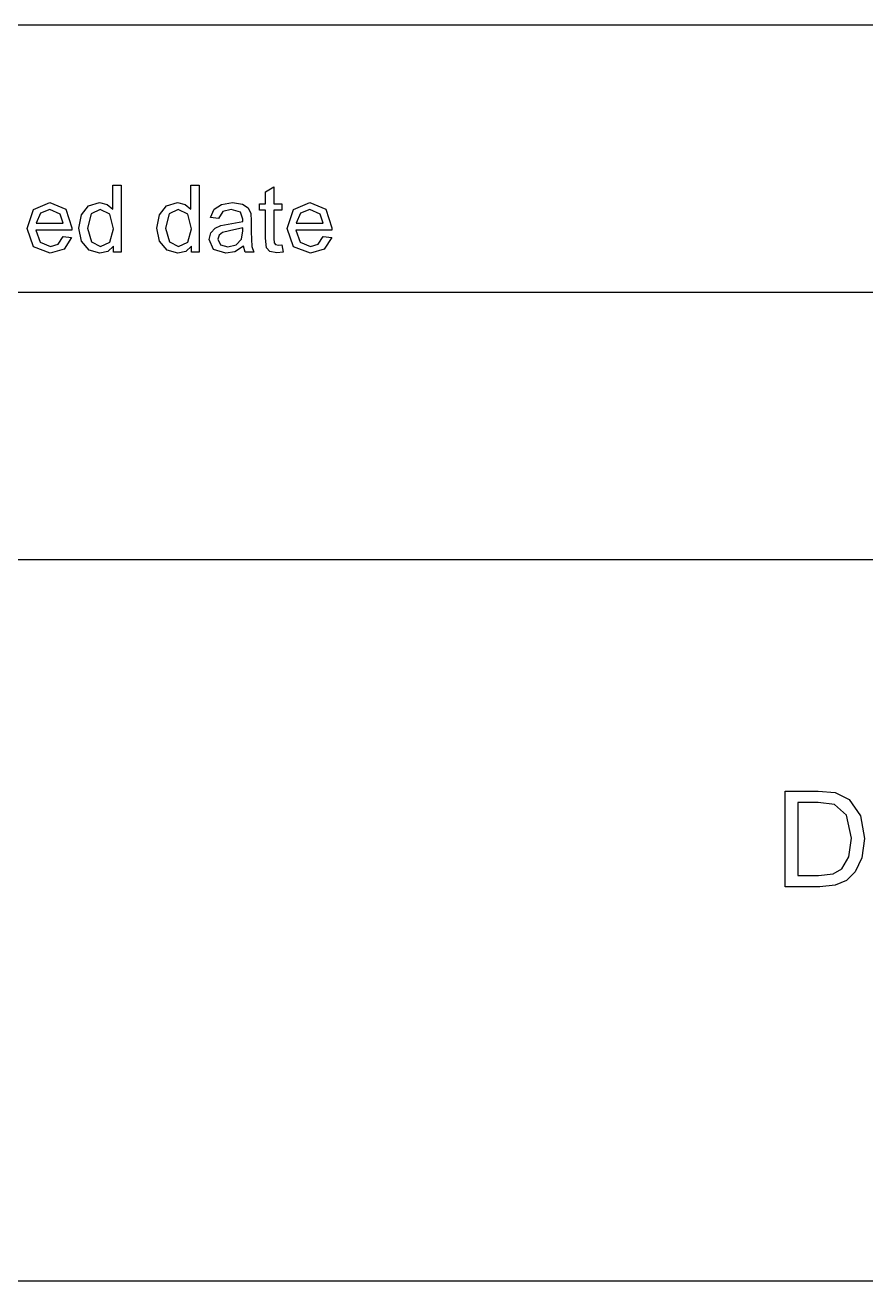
# Model space of a CAD drawing. Extents: x -180 to 1008, y 54 to 897.
# Drawn here: x -92.51 to -61.06, y 303 to 350 of the extents above; entities that cross this region are included whole.
import ezdxf

# ---------------------------------------------------------------- set-up
doc = ezdxf.new("R2010")
doc.units = 0

msp = doc.modelspace()

# ---------------------------------------------------------------- linework, layer by layer
at = {"layer": 'Layer 1'}
for p, q in [((0, 350.000286), (-179.999784, 350.000286)), ((-89.230506, 343.106727), (-89.230506, 344.005629)), ((-89.230506, 344.005629), (-88.924605, 344.005629)), ((-88.924605, 344.005629), (-88.924605, 341.500327)), ((-86.311642, 343.106727), (-86.311642, 344.005629)), ((-86.311642, 344.005629), (-86.005742, 344.005629)), ((-86.005742, 344.005629), (-86.005742, 341.500327)), ((-83.519241, 343.764668), (-83.213341, 343.949233)), ((-83.519241, 343.315218), (-83.519241, 343.764668)), ((-83.213341, 343.949233), (-83.213341, 343.315218)), ((-92.436474, 342.392392), (-92.20064, 343.103308)), ((-92.20064, 343.103308), (-91.58884, 343.356231)), ((-91.585421, 343.103308), (-91.94259, 342.961468)), ((-91.58884, 343.356231), (-90.994129, 343.108436)), ((-91.204329, 342.92558), (-91.585421, 343.103308)), ((-90.994129, 343.108436), (-90.763423, 342.411191)), ((-90.407963, 342.898238), (-90.136242, 343.238314)), ((-90.136242, 343.238314), (-89.731224, 343.356231)), ((-89.702172, 343.101599), (-90.04567, 342.934123)), ((-89.731224, 343.356231), (-89.438997, 343.286164)), ((-89.348422, 342.927289), (-89.702172, 343.101599)), ((-89.438997, 343.286164), (-89.230506, 343.106727)), ((-87.4891, 342.898238), (-87.217378, 343.238314)), ((-87.217378, 343.238314), (-86.81236, 343.356231)), ((-86.783309, 343.101599), (-87.126804, 342.934123)), ((-86.81236, 343.356231), (-86.520131, 343.286164)), ((-86.429559, 342.927289), (-86.783309, 343.101599)), ((-86.520131, 343.286164), (-86.311642, 343.106727)), ((-85.573503, 342.79741), (-85.438497, 343.108436)), ((-85.438497, 343.108436), (-85.166775, 343.291292)), ((-85.166775, 343.291292), (-84.75492, 343.356231)), ((-84.799354, 343.101599), (-85.120635, 343.024698)), ((-84.44902, 342.997356), (-84.799354, 343.101599)), ((-84.75492, 343.356231), (-84.377246, 343.301547)), ((-84.377246, 343.301547), (-84.163627, 343.163122)), ((-84.163627, 343.163122), (-84.067928, 342.954631)), ((-83.744822, 343.075966), (-83.744822, 343.315218)), ((-83.744822, 343.315218), (-83.519241, 343.315218)), ((-83.213341, 343.315218), (-82.904024, 343.315218)), ((-82.904024, 343.315218), (-82.904024, 343.075966)), ((-82.705786, 342.392392), (-82.469952, 343.103308)), ((-82.469952, 343.103308), (-81.858154, 343.356231)), ((-81.854736, 343.103308), (-82.211904, 342.961468)), ((-81.858154, 343.356231), (-81.263443, 343.108436)), ((-81.473641, 342.92558), (-81.854736, 343.103308)), ((-81.263443, 343.108436), (-81.032737, 342.411191)), ((-91.94259, 342.961468), (-92.101522, 342.582082)), ((-91.088122, 342.582082), (-91.204329, 342.92558)), ((-90.498538, 342.406063), (-90.407963, 342.898238)), ((-90.04567, 342.934123), (-90.182383, 342.406063)), ((-89.204873, 342.380428), (-89.348422, 342.927289)), ((-87.579672, 342.406063), (-87.4891, 342.898238)), ((-87.126804, 342.934123), (-87.263519, 342.406063)), ((-86.286006, 342.380428), (-86.429559, 342.927289)), ((-85.27273, 342.756395), (-85.573503, 342.79741)), ((-85.120635, 343.024698), (-85.27273, 342.756395)), ((-84.912022, 342.546194), (-84.363454, 342.652149)), ((-84.361866, 342.732469), (-84.44902, 342.997356)), ((-84.363454, 342.652149), (-84.361866, 342.732469)), ((-84.067928, 342.954631), (-84.052555, 342.670948)), ((-84.052555, 342.670948), (-84.052555, 342.260802)), ((-83.519241, 343.075966), (-83.744822, 343.075966)), ((-83.519241, 342.031805), (-83.519241, 343.075966)), ((-82.904024, 343.075966), (-83.213341, 343.075966)), ((-83.213341, 343.075966), (-83.213341, 342.014716)), ((-82.211904, 342.961468), (-82.370834, 342.582082)), ((-81.357434, 342.582082), (-81.473641, 342.92558)), ((-92.204056, 341.703691), (-92.436474, 342.392392)), ((-90.76501, 342.329159), (-92.11849, 342.329159)), ((-92.11849, 342.329159), (-91.949305, 341.871166)), ((-92.101522, 342.582082), (-91.088122, 342.582082)), ((-92.101522, 342.582082), (-92.101522, 342.582082)), ((-90.763423, 342.411191), (-90.76501, 342.329159)), ((-90.39942, 341.912179), (-90.498538, 342.406063)), ((-90.182383, 342.406063), (-90.035415, 341.884837)), ((-90.182383, 342.406063), (-90.182383, 342.406063)), ((-89.346713, 341.876291), (-89.204873, 342.380428)), ((-87.480554, 341.912179), (-87.579672, 342.406063)), ((-87.263519, 342.406063), (-87.116551, 341.884837)), ((-87.263519, 342.406063), (-87.263519, 342.406063)), ((-86.427849, 341.876291), (-86.286006, 342.380428)), ((-85.626356, 341.978828), (-85.566544, 342.221498)), ((-85.566544, 342.221498), (-85.407612, 342.399226)), ((-85.407612, 342.399226), (-85.185452, 342.500054)), ((-85.134187, 342.23346), (-85.255522, 342.132632)), ((-85.185452, 342.500054), (-84.912022, 342.546194)), ((-84.865884, 342.294981), (-85.134187, 342.23346)), ((-84.363456, 342.411191), (-84.865884, 342.294981)), ((-84.413015, 341.99079), (-84.363456, 342.298399)), ((-84.363456, 342.298399), (-84.363456, 342.411191)), ((-84.052555, 342.260802), (-84.03377, 341.717362)), ((-82.473371, 341.703691), (-82.705786, 342.392392)), ((-81.034325, 342.329159), (-82.387802, 342.329159)), ((-82.387802, 342.329159), (-82.218617, 341.871166)), ((-82.370834, 342.582082), (-81.357434, 342.582082)), ((-82.370834, 342.582082), (-82.370834, 342.582082)), ((-81.032737, 342.411191), (-81.034325, 342.329159)), ((-91.57175, 341.459311), (-92.204056, 341.703691)), ((-91.949305, 341.871166), (-91.569919, 341.712234)), ((-91.569919, 341.712234), (-91.281109, 341.801099)), ((-91.281109, 341.801099), (-91.091418, 342.084783)), ((-91.09154, 342.084783), (-90.773675, 342.045476)), ((-91.091418, 342.084783), (-91.09154, 342.084783)), ((-90.773675, 342.045476), (-91.052234, 341.613116)), ((-90.117443, 341.578937), (-90.39942, 341.912179)), ((-90.035415, 341.884837), (-89.688501, 341.712234)), ((-89.688501, 341.712234), (-89.346713, 341.876291)), ((-89.209998, 341.729323), (-89.423188, 341.526814)), ((-89.209998, 341.500327), (-89.209998, 341.729323)), ((-87.19858, 341.578937), (-87.480554, 341.912179)), ((-87.116551, 341.884837), (-86.769635, 341.712234)), ((-86.769635, 341.712234), (-86.427849, 341.876291)), ((-86.291134, 341.729323), (-86.504324, 341.526814)), ((-86.291134, 341.500327), (-86.291134, 341.729323)), ((-85.465717, 341.60457), (-85.626356, 341.978828)), ((-85.255522, 342.132632), (-85.298244, 341.987374)), ((-85.298244, 341.987374), (-85.20596, 341.782301)), ((-85.20596, 341.782301), (-84.932532, 341.700272)), ((-84.932532, 341.700272), (-84.616379, 341.777173)), ((-84.337818, 341.724196), (-84.667642, 341.519125)), ((-84.616379, 341.777173), (-84.413015, 341.99079)), ((-84.27644, 341.500327), (-84.337961, 341.724196)), ((-84.337961, 341.724196), (-84.337818, 341.724196)), ((-84.03377, 341.717362), (-83.95516, 341.500327)), ((-83.481644, 341.667802), (-83.519241, 342.031805)), ((-83.213341, 342.014716), (-83.197968, 341.845531)), ((-83.197968, 341.845531), (-83.144991, 341.785719)), ((-83.144991, 341.785719), (-83.039036, 341.763494)), ((-83.039036, 341.763494), (-82.904032, 341.775453)), ((-82.904032, 341.775453), (-82.904024, 341.775464)), ((-82.904024, 341.775464), (-82.85959, 341.503742)), ((-81.841065, 341.459311), (-82.473371, 341.703691)), ((-82.218617, 341.871166), (-81.839234, 341.712234)), ((-81.839234, 341.712234), (-81.550423, 341.801099)), ((-81.550423, 341.801099), (-81.36073, 342.084783)), ((-81.360852, 342.084783), (-81.04299, 342.045476)), ((-81.36073, 342.084783), (-81.360852, 342.084783)), ((-81.04299, 342.045476), (-81.321546, 341.613116)), ((-91.052234, 341.613116), (-91.57175, 341.459311)), ((-89.717553, 341.459311), (-90.117443, 341.578937)), ((-89.423188, 341.526814), (-89.717553, 341.459311)), ((-88.924605, 341.500327), (-89.209998, 341.500327)), ((-86.798689, 341.459311), (-87.19858, 341.578937)), ((-86.504324, 341.526814), (-86.798689, 341.459311)), ((-86.005742, 341.500327), (-86.291134, 341.500327)), ((-85.006012, 341.459311), (-85.465717, 341.60457)), ((-84.667642, 341.519125), (-85.006012, 341.459311)), ((-83.95516, 341.500327), (-84.27644, 341.500327)), ((-83.351765, 341.529378), (-83.481644, 341.667802)), ((-83.092005, 341.4764), (-83.351765, 341.529378)), ((-82.85959, 341.503742), (-83.092005, 341.4764)), ((-81.321546, 341.613116), (-81.841065, 341.459311)), ((-179.999784, 340.000371), (0, 340.000371)), ((-121.99975, 330.000986), (0, 330.000986)), ((-64.070514, 317.751799), (-64.070514, 321.330945)), ((-64.070514, 321.330945), (-62.837581, 321.330945)), ((-62.837581, 321.330945), (-62.200365, 321.279695)), ((-62.200365, 321.279695), (-61.675454, 321.023341)), ((-61.675454, 321.023341), (-61.253081, 320.41054)), ((-62.844908, 320.908591), (-63.596874, 320.908591)), ((-63.596874, 320.908591), (-63.596874, 318.174152)), ((-62.232102, 320.835328), (-62.844908, 320.908591)), ((-61.785316, 320.430066), (-62.232102, 320.835328)), ((-61.599767, 319.56824), (-61.785316, 320.430066)), ((-61.253081, 320.41054), (-61.111476, 319.560911)), ((-61.694985, 318.877308), (-61.599767, 319.56824)), ((-61.111476, 319.560911), (-61.206694, 318.838229)), ((-61.956218, 318.425638), (-61.694985, 318.877308)), ((-61.206694, 318.838229), (-61.450838, 318.315757)), ((-62.8327, 318.174152), (-62.278491, 318.240086)), ((-62.278491, 318.240086), (-61.956218, 318.425638)), ((-61.450838, 318.315757), (-61.777993, 317.991061)), ((-62.778987, 317.751799), (-64.070514, 317.751799)), ((-63.596874, 318.174152), (-62.8327, 318.174152)), ((-62.205247, 317.812838), (-62.778987, 317.751799)), ((-61.777993, 317.991061), (-62.205247, 317.812838)), ((-179.999784, 303.000291), (0, 303.000291))]:
    msp.add_line(p, q, dxfattribs=at)

doc.saveas('drawing.dxf')
